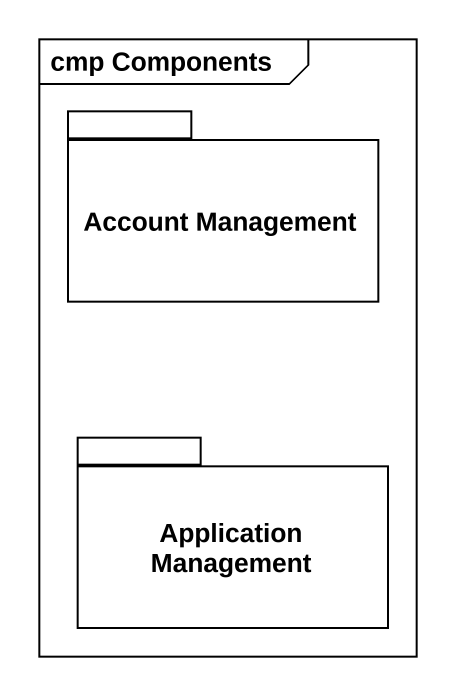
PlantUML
@startuml
mainframe cmp Components
package "Account Management" as Account_Management {
}
package "Application Management" as Application_Management {
}
@enduml
